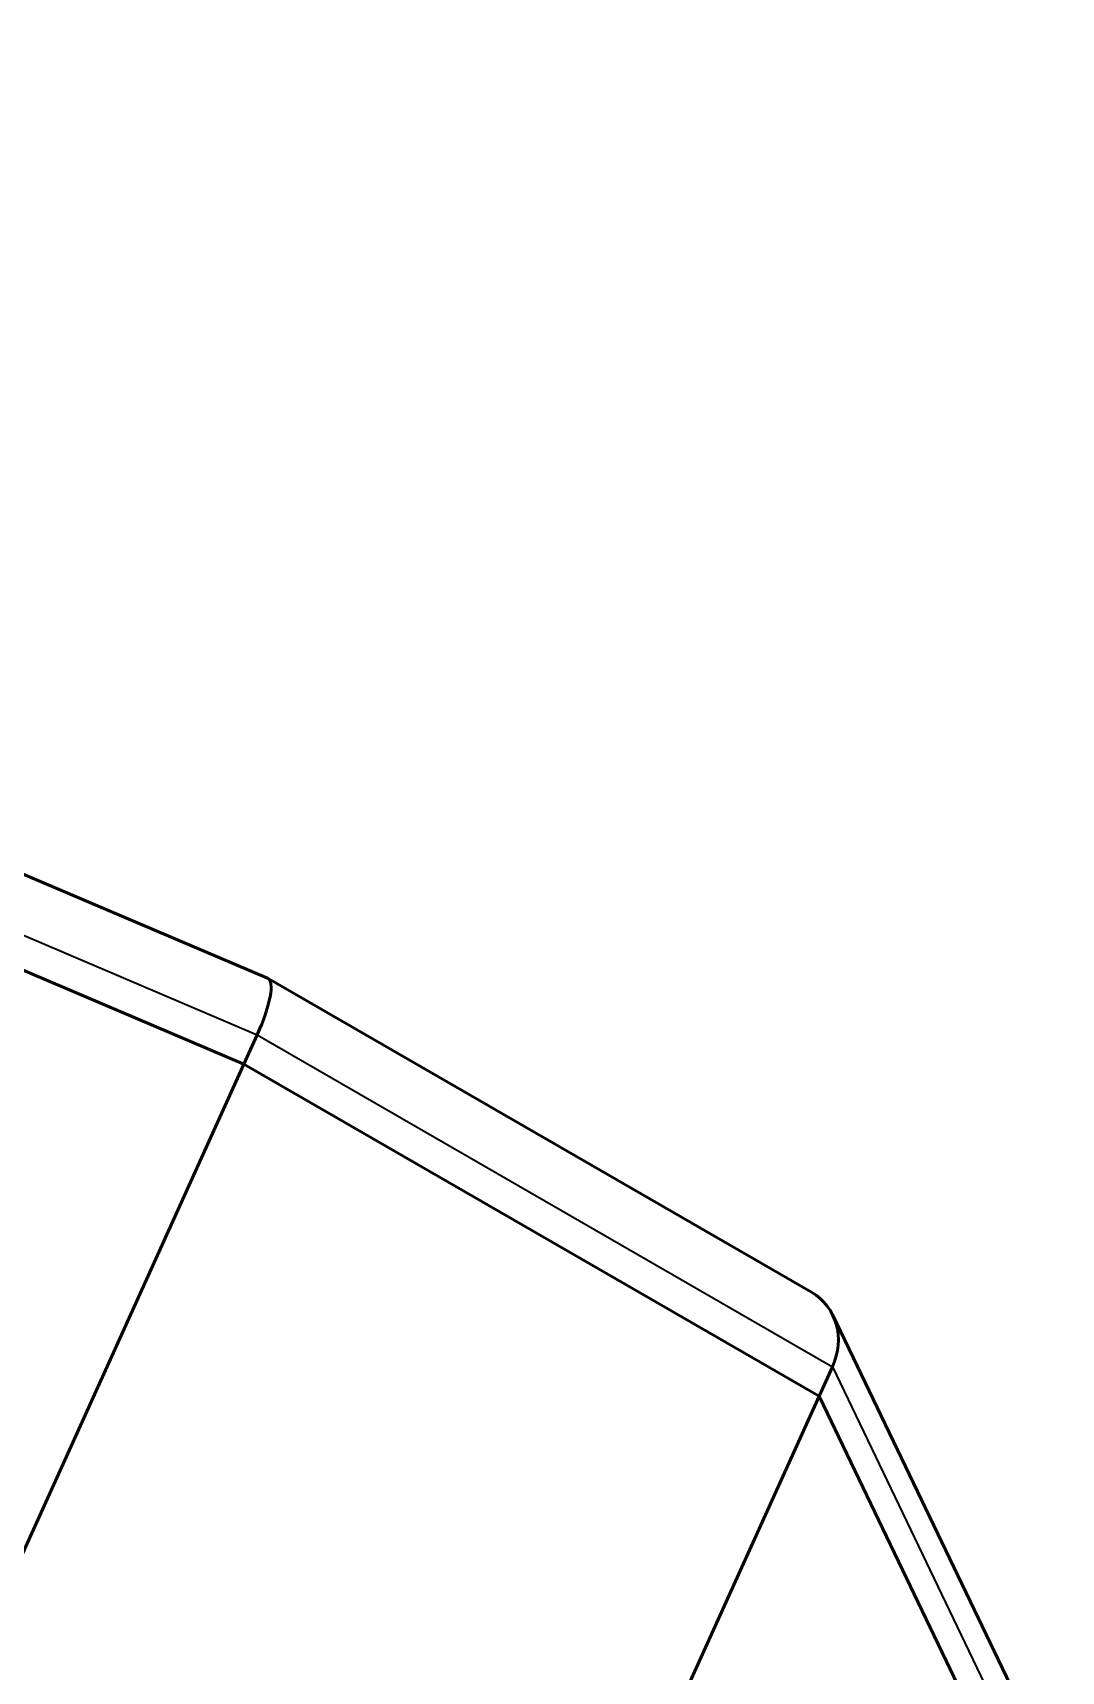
# Model space of a CAD drawing. Header units: inches. Extents: x -20.7 to 49, y -43 to 17.2.
# Drawn here: x -0.39 to 3.35, y -38.94 to -33 of the extents above; entities that cross this region are included whole.
import ezdxf

# ---------------------------------------------------------------- set-up
doc = ezdxf.new("R2010")
doc.units = ezdxf.units.IN
doc.header["$MEASUREMENT"] = 0
doc.layers.add('Visible (ANSI)', color=7, linetype='Continuous', lineweight=50)
doc.layers.add('Visible Narrow (ANSI)', color=7, linetype='Continuous', lineweight=35)

msp = doc.modelspace()

# ---------------------------------------------------------------- linework, layer by layer
at = {"layer": 'Visible (ANSI)'}
for p, q in [((-7.6046, -32.9971), (0.4645, -36.4291)), ((-7.8434, -33.2434), (0.3786, -36.7404)), ((-7.8434, -33.2434), (0.3786, -36.7404)), ((0.466, -36.4299), (2.4389, -37.5689)), ((0.3786, -36.7404), (0.4268, -36.6339)), ((-0.9715, -39.7246), (0.3786, -36.7404)), ((0.3786, -36.7404), (2.4665, -37.9459)), ((0.3786, -36.7404), (2.4665, -37.9459)), ((2.5162, -37.6523), (3.3406, -39.3687)), ((2.4665, -37.9459), (2.5147, -37.8393)), ((1.1164, -40.9301), (2.4665, -37.9459)), ((2.4665, -37.9459), (3.2971, -39.6753)), ((2.4665, -37.9459), (3.2971, -39.6753))]:
    msp.add_line(p, q, dxfattribs=at)
for centre, major_axis, ratio, start_param, end_param in [((0.3596, -36.6412), (-0.1057, -0.2117), 0.243171, 1.725931, 3.156376), ((2.3091, -37.7667), (-0.1748, -0.162), 0.894867, 2.010523, 3.411401)]:
    msp.add_ellipse(centre, major_axis=major_axis, ratio=ratio, start_param=start_param, end_param=end_param, dxfattribs=at)
at = {"layer": 'Visible Narrow (ANSI)'}
for p, q in [((-7.7951, -33.1368), (0.4268, -36.6339)), ((0.4268, -36.6339), (2.5147, -37.8393)), ((2.5147, -37.8393), (3.3453, -39.5687))]:
    msp.add_line(p, q, dxfattribs=at)

doc.saveas('drawing.dxf')
